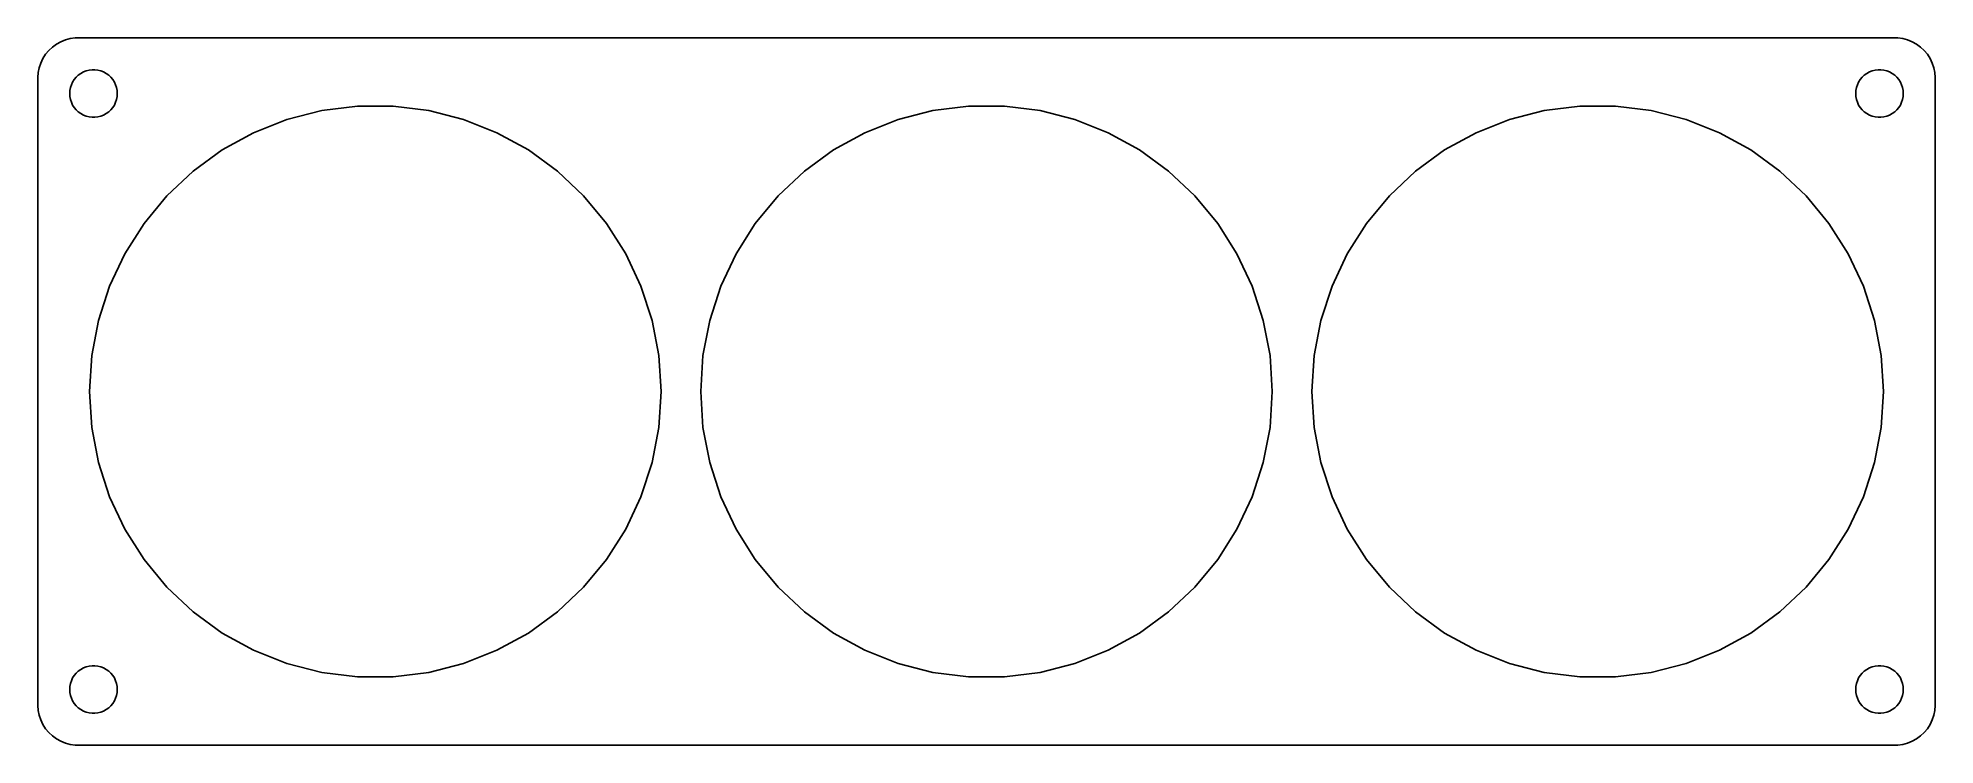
# Model space of a CAD drawing. Header units: metres. Extents: x -120 to 120, y -44 to 44.
import ezdxf

# ---------------------------------------------------------------- set-up
doc = ezdxf.new("R2010")
doc.units = ezdxf.units.M

msp = doc.modelspace()

# ---------------------------------------------------------------- linework, layer by layer
for p, q in [((-117.687, 43.3526), (-118.145, 42.9227)), ((-117.179, 43.7216), (-117.687, 43.3526)), ((-116.629, 44.0241), (-117.179, 43.7216)), ((-116.045, 44.2553), (-116.629, 44.0241)), ((-115.437, 44.4114), (-116.045, 44.2553)), ((-114.814, 44.4901), (-115.437, 44.4114)), ((114.814, 44.4901), (-114.814, 44.4901)), ((115.437, 44.4114), (114.814, 44.4901)), ((116.045, 44.2553), (115.437, 44.4114)), ((116.629, 44.0241), (116.045, 44.2553)), ((117.179, 43.7216), (116.629, 44.0241)), ((117.687, 43.3526), (117.179, 43.7216)), ((118.145, 42.9227), (117.687, 43.3526)), ((-119.343, 40.7434), (-119.461, 40.1267)), ((-119.149, 41.3406), (-119.343, 40.7434)), ((-118.882, 41.9088), (-119.149, 41.3406)), ((-118.545, 42.4389), (-118.882, 41.9088)), ((-118.145, 42.9227), (-118.545, 42.4389)), ((118.545, 42.4389), (118.145, 42.9227)), ((118.882, 41.9088), (118.545, 42.4389)), ((119.149, 41.3406), (118.882, 41.9088)), ((119.343, 40.7434), (119.149, 41.3406)), ((119.461, 40.1267), (119.343, 40.7434)), ((-119.461, 40.1267), (-119.5, 39.5)), ((-119.5, 39.5), (-119.5, -39.5)), ((-115.476, 37.876), (-115.406, 38.2461)), ((-115.406, 38.2461), (-115.289, 38.6044)), ((-115.289, 38.6044), (-115.129, 38.9453)), ((-115.129, 38.9453), (-114.927, 39.2634)), ((-114.927, 39.2634), (-114.687, 39.5536)), ((-114.687, 39.5536), (-114.412, 39.8115)), ((-114.412, 39.8115), (-114.107, 40.033)), ((-114.107, 40.033), (-113.777, 40.2145)), ((-113.777, 40.2145), (-113.427, 40.3532)), ((-113.427, 40.3532), (-113.062, 40.4469)), ((-113.062, 40.4469), (-112.688, 40.4941)), ((-112.688, 40.4941), (-112.312, 40.4941)), ((-112.312, 40.4941), (-111.938, 40.4469)), ((-111.938, 40.4469), (-111.573, 40.3532)), ((-111.573, 40.3532), (-111.223, 40.2145)), ((-111.223, 40.2145), (-110.893, 40.033)), ((-110.893, 40.033), (-110.588, 39.8115)), ((-110.588, 39.8115), (-110.313, 39.5536)), ((-110.313, 39.5536), (-110.073, 39.2634)), ((-110.073, 39.2634), (-109.871, 38.9453)), ((-109.871, 38.9453), (-109.711, 38.6044)), ((-109.711, 38.6044), (-109.594, 38.2461)), ((-109.594, 38.2461), (-109.524, 37.876)), ((109.524, 37.876), (109.594, 38.2461)), ((109.594, 38.2461), (109.711, 38.6044)), ((109.711, 38.6044), (109.871, 38.9453)), ((109.871, 38.9453), (110.073, 39.2634)), ((110.073, 39.2634), (110.313, 39.5536)), ((110.313, 39.5536), (110.588, 39.8115)), ((110.588, 39.8115), (110.893, 40.033)), ((110.893, 40.033), (111.223, 40.2145)), ((111.223, 40.2145), (111.573, 40.3532)), ((111.573, 40.3532), (111.938, 40.4469)), ((111.938, 40.4469), (112.312, 40.4941)), ((112.312, 40.4941), (112.688, 40.4941)), ((112.688, 40.4941), (113.062, 40.4469)), ((113.062, 40.4469), (113.427, 40.3532)), ((113.427, 40.3532), (113.777, 40.2145)), ((113.777, 40.2145), (114.107, 40.033)), ((114.107, 40.033), (114.412, 39.8115)), ((114.412, 39.8115), (114.687, 39.5536)), ((114.687, 39.5536), (114.927, 39.2634)), ((114.927, 39.2634), (115.129, 38.9453)), ((115.129, 38.9453), (115.289, 38.6044)), ((115.289, 38.6044), (115.406, 38.2461)), ((115.406, 38.2461), (115.476, 37.876)), ((119.5, 39.5), (119.461, 40.1267)), ((119.5, -39.5), (119.5, 39.5)), ((-115.5, 37.5), (-115.476, 37.876)), ((-115.476, 37.124), (-115.5, 37.5)), ((-115.406, 36.7539), (-115.476, 37.124)), ((-115.289, 36.3956), (-115.406, 36.7539)), ((-115.129, 36.0547), (-115.289, 36.3956)), ((-114.927, 35.7366), (-115.129, 36.0547)), ((-109.871, 36.0547), (-110.073, 35.7366)), ((-109.711, 36.3956), (-109.871, 36.0547)), ((-109.594, 36.7539), (-109.711, 36.3956)), ((-109.524, 37.124), (-109.594, 36.7539)), ((-109.524, 37.876), (-109.5, 37.5)), ((-109.5, 37.5), (-109.524, 37.124)), ((-83.7457, 35.3623), (-79.2605, 35.929)), ((-79.2605, 35.929), (-74.7395, 35.929)), ((-74.7395, 35.929), (-70.2543, 35.3623)), ((-6.74571, 35.3623), (-2.26045, 35.929)), ((-2.26045, 35.929), (2.26045, 35.929)), ((2.26045, 35.929), (6.74571, 35.3623)), ((70.2543, 35.3623), (74.7395, 35.929)), ((74.7395, 35.929), (79.2605, 35.929)), ((79.2605, 35.929), (83.7457, 35.3623)), ((109.5, 37.5), (109.524, 37.876)), ((109.524, 37.124), (109.5, 37.5)), ((109.594, 36.7539), (109.524, 37.124)), ((109.711, 36.3956), (109.594, 36.7539)), ((109.871, 36.0547), (109.711, 36.3956)), ((110.073, 35.7366), (109.871, 36.0547)), ((115.129, 36.0547), (114.927, 35.7366)), ((115.289, 36.3956), (115.129, 36.0547)), ((115.406, 36.7539), (115.289, 36.3956)), ((115.476, 37.124), (115.406, 36.7539)), ((115.476, 37.876), (115.5, 37.5)), ((115.5, 37.5), (115.476, 37.124)), ((-114.687, 35.4464), (-114.927, 35.7366)), ((-114.412, 35.1885), (-114.687, 35.4464)), ((-114.107, 34.967), (-114.412, 35.1885)), ((-113.777, 34.7855), (-114.107, 34.967)), ((-113.427, 34.6468), (-113.777, 34.7855)), ((-113.062, 34.5531), (-113.427, 34.6468)), ((-112.688, 34.5059), (-113.062, 34.5531)), ((-112.312, 34.5059), (-112.688, 34.5059)), ((-111.938, 34.5531), (-112.312, 34.5059)), ((-111.573, 34.6468), (-111.938, 34.5531)), ((-111.223, 34.7855), (-111.573, 34.6468)), ((-110.893, 34.967), (-111.223, 34.7855)), ((-110.588, 35.1885), (-110.893, 34.967)), ((-110.313, 35.4464), (-110.588, 35.1885)), ((-110.073, 35.7366), (-110.313, 35.4464)), ((-92.328, 32.5738), (-88.1246, 34.238)), ((-88.1246, 34.238), (-83.7457, 35.3623)), ((-70.2543, 35.3623), (-65.8754, 34.238)), ((-65.8754, 34.238), (-61.6719, 32.5738)), ((-15.328, 32.5738), (-11.1246, 34.238)), ((-11.1246, 34.238), (-6.74571, 35.3623)), ((6.74571, 35.3623), (11.1246, 34.238)), ((11.1246, 34.238), (15.328, 32.5738)), ((61.6719, 32.5738), (65.8754, 34.238)), ((65.8754, 34.238), (70.2543, 35.3623)), ((83.7457, 35.3623), (88.1246, 34.238)), ((88.1246, 34.238), (92.328, 32.5738)), ((110.313, 35.4464), (110.073, 35.7366)), ((110.588, 35.1885), (110.313, 35.4464)), ((110.893, 34.967), (110.588, 35.1885)), ((111.223, 34.7855), (110.893, 34.967)), ((111.573, 34.6468), (111.223, 34.7855)), ((111.938, 34.5531), (111.573, 34.6468)), ((112.312, 34.5059), (111.938, 34.5531)), ((112.688, 34.5059), (112.312, 34.5059)), ((113.062, 34.5531), (112.688, 34.5059)), ((113.427, 34.6468), (113.062, 34.5531)), ((113.777, 34.7855), (113.427, 34.6468)), ((114.107, 34.967), (113.777, 34.7855)), ((114.412, 35.1885), (114.107, 34.967)), ((114.687, 35.4464), (114.412, 35.1885)), ((114.927, 35.7366), (114.687, 35.4464)), ((-96.2898, 30.3958), (-92.328, 32.5738)), ((-61.6719, 32.5738), (-57.7102, 30.3958)), ((-19.2898, 30.3958), (-15.328, 32.5738)), ((15.328, 32.5738), (19.2898, 30.3958)), ((57.7102, 30.3958), (61.6719, 32.5738)), ((92.328, 32.5738), (96.2898, 30.3958)), ((-99.9473, 27.7385), (-96.2898, 30.3958)), ((-57.7102, 30.3958), (-54.0527, 27.7385)), ((-22.9473, 27.7385), (-19.2898, 30.3958)), ((19.2898, 30.3958), (22.9473, 27.7385)), ((54.0527, 27.7385), (57.7102, 30.3958)), ((96.2898, 30.3958), (99.9473, 27.7385)), ((-103.243, 24.6437), (-99.9473, 27.7385)), ((-54.0527, 27.7385), (-50.7571, 24.6437)), ((-26.2429, 24.6437), (-22.9473, 27.7385)), ((22.9473, 27.7385), (26.2429, 24.6437)), ((50.7571, 24.6437), (54.0527, 27.7385)), ((99.9473, 27.7385), (103.243, 24.6437)), ((-106.125, 21.1603), (-103.243, 24.6437)), ((-50.7571, 24.6437), (-47.8754, 21.1603)), ((-29.1246, 21.1603), (-26.2429, 24.6437)), ((26.2429, 24.6437), (29.1246, 21.1603)), ((47.8754, 21.1603), (50.7571, 24.6437)), ((103.243, 24.6437), (106.125, 21.1603)), ((-108.547, 17.3431), (-106.125, 21.1603)), ((-47.8754, 21.1603), (-45.453, 17.3431)), ((-31.547, 17.3431), (-29.1246, 21.1603)), ((29.1246, 21.1603), (31.547, 17.3431)), ((45.453, 17.3431), (47.8754, 21.1603)), ((106.125, 21.1603), (108.547, 17.3431)), ((-110.472, 13.2525), (-108.547, 17.3431)), ((-45.453, 17.3431), (-43.528, 13.2525)), ((-33.472, 13.2525), (-31.547, 17.3431)), ((31.547, 17.3431), (33.472, 13.2525)), ((43.528, 13.2525), (45.453, 17.3431)), ((108.547, 17.3431), (110.472, 13.2525)), ((-111.869, 8.95284), (-110.472, 13.2525)), ((-43.528, 13.2525), (-42.131, 8.95284)), ((-34.869, 8.95284), (-33.472, 13.2525)), ((33.472, 13.2525), (34.869, 8.95284)), ((42.131, 8.95284), (43.528, 13.2525)), ((110.472, 13.2525), (111.869, 8.95284)), ((-112.716, 4.51199), (-111.869, 8.95284)), ((-42.131, 8.95284), (-41.2839, 4.51199)), ((-35.7161, 4.51199), (-34.869, 8.95284)), ((34.869, 8.95284), (35.7161, 4.51199)), ((41.2839, 4.51199), (42.131, 8.95284)), ((111.869, 8.95284), (112.716, 4.51199)), ((-113, 0), (-112.716, 4.51199)), ((-41.2839, 4.51199), (-41, 0)), ((-36, 0), (-35.7161, 4.51199)), ((35.7161, 4.51199), (36, 0)), ((41, 0), (41.2839, 4.51199)), ((112.716, 4.51199), (113, 0)), ((-112.716, -4.51199), (-113, 0)), ((-41, 0), (-41.2839, -4.51199)), ((-35.7161, -4.51199), (-36, 0)), ((36, 0), (35.7161, -4.51199)), ((41.2839, -4.51199), (41, 0)), ((113, 0), (112.716, -4.51199)), ((-111.869, -8.95284), (-112.716, -4.51199)), ((-41.2839, -4.51199), (-42.131, -8.95284)), ((-34.869, -8.95284), (-35.7161, -4.51199)), ((35.7161, -4.51199), (34.869, -8.95284)), ((42.131, -8.95284), (41.2839, -4.51199)), ((112.716, -4.51199), (111.869, -8.95284)), ((-110.472, -13.2525), (-111.869, -8.95284)), ((-42.131, -8.95284), (-43.528, -13.2525)), ((-33.472, -13.2525), (-34.869, -8.95284)), ((34.869, -8.95284), (33.472, -13.2525)), ((43.528, -13.2525), (42.131, -8.95284)), ((111.869, -8.95284), (110.472, -13.2525)), ((-108.547, -17.3431), (-110.472, -13.2525)), ((-43.528, -13.2525), (-45.453, -17.3431)), ((-31.547, -17.3431), (-33.472, -13.2525)), ((33.472, -13.2525), (31.547, -17.3431)), ((45.453, -17.3431), (43.528, -13.2525)), ((110.472, -13.2525), (108.547, -17.3431)), ((-106.125, -21.1603), (-108.547, -17.3431)), ((-45.453, -17.3431), (-47.8754, -21.1603)), ((-29.1246, -21.1603), (-31.547, -17.3431)), ((31.547, -17.3431), (29.1246, -21.1603)), ((47.8754, -21.1603), (45.453, -17.3431)), ((108.547, -17.3431), (106.125, -21.1603)), ((-103.243, -24.6437), (-106.125, -21.1603)), ((-47.8754, -21.1603), (-50.7571, -24.6437)), ((-26.2429, -24.6437), (-29.1246, -21.1603)), ((29.1246, -21.1603), (26.2429, -24.6437)), ((50.7571, -24.6437), (47.8754, -21.1603)), ((106.125, -21.1603), (103.243, -24.6437)), ((-99.9473, -27.7385), (-103.243, -24.6437)), ((-50.7571, -24.6437), (-54.0527, -27.7385)), ((-22.9473, -27.7385), (-26.2429, -24.6437)), ((26.2429, -24.6437), (22.9473, -27.7385)), ((54.0527, -27.7385), (50.7571, -24.6437)), ((103.243, -24.6437), (99.9473, -27.7385)), ((-96.2898, -30.3958), (-99.9473, -27.7385)), ((-54.0527, -27.7385), (-57.7102, -30.3958)), ((-19.2898, -30.3958), (-22.9473, -27.7385)), ((22.9473, -27.7385), (19.2898, -30.3958)), ((57.7102, -30.3958), (54.0527, -27.7385)), ((99.9473, -27.7385), (96.2898, -30.3958)), ((-92.328, -32.5738), (-96.2898, -30.3958)), ((-57.7102, -30.3958), (-61.6719, -32.5738)), ((-15.328, -32.5738), (-19.2898, -30.3958)), ((19.2898, -30.3958), (15.328, -32.5738)), ((61.6719, -32.5738), (57.7102, -30.3958)), ((96.2898, -30.3958), (92.328, -32.5738)), ((-88.1246, -34.238), (-92.328, -32.5738)), ((-61.6719, -32.5738), (-65.8754, -34.238)), ((-11.1246, -34.238), (-15.328, -32.5738)), ((15.328, -32.5738), (11.1246, -34.238)), ((65.8754, -34.238), (61.6719, -32.5738)), ((92.328, -32.5738), (88.1246, -34.238)), ((-115.129, -36.0547), (-114.927, -35.7366)), ((-114.927, -35.7366), (-114.687, -35.4464)), ((-114.687, -35.4464), (-114.412, -35.1885)), ((-114.412, -35.1885), (-114.107, -34.967)), ((-114.107, -34.967), (-113.777, -34.7855)), ((-113.777, -34.7855), (-113.427, -34.6468)), ((-113.427, -34.6468), (-113.062, -34.5531)), ((-113.062, -34.5531), (-112.688, -34.5059)), ((-112.688, -34.5059), (-112.312, -34.5059)), ((-112.312, -34.5059), (-111.938, -34.5531)), ((-111.938, -34.5531), (-111.573, -34.6468)), ((-111.573, -34.6468), (-111.223, -34.7855)), ((-111.223, -34.7855), (-110.893, -34.967)), ((-110.893, -34.967), (-110.588, -35.1885)), ((-110.588, -35.1885), (-110.313, -35.4464)), ((-110.313, -35.4464), (-110.073, -35.7366)), ((-110.073, -35.7366), (-109.871, -36.0547)), ((-83.7457, -35.3623), (-88.1246, -34.238)), ((-79.2605, -35.929), (-83.7457, -35.3623)), ((-70.2543, -35.3623), (-74.7395, -35.929)), ((-65.8754, -34.238), (-70.2543, -35.3623)), ((-6.74571, -35.3623), (-11.1246, -34.238)), ((-2.26045, -35.929), (-6.74571, -35.3623)), ((6.74571, -35.3623), (2.26045, -35.929)), ((11.1246, -34.238), (6.74571, -35.3623)), ((70.2543, -35.3623), (65.8754, -34.238)), ((74.7395, -35.929), (70.2543, -35.3623)), ((83.7457, -35.3623), (79.2605, -35.929)), ((88.1246, -34.238), (83.7457, -35.3623)), ((109.871, -36.0547), (110.073, -35.7366)), ((110.073, -35.7366), (110.313, -35.4464)), ((110.313, -35.4464), (110.588, -35.1885)), ((110.588, -35.1885), (110.893, -34.967)), ((110.893, -34.967), (111.223, -34.7855)), ((111.223, -34.7855), (111.573, -34.6468)), ((111.573, -34.6468), (111.938, -34.5531)), ((111.938, -34.5531), (112.312, -34.5059)), ((112.312, -34.5059), (112.688, -34.5059)), ((112.688, -34.5059), (113.062, -34.5531)), ((113.062, -34.5531), (113.427, -34.6468)), ((113.427, -34.6468), (113.777, -34.7855)), ((113.777, -34.7855), (114.107, -34.967)), ((114.107, -34.967), (114.412, -35.1885)), ((114.412, -35.1885), (114.687, -35.4464)), ((114.687, -35.4464), (114.927, -35.7366)), ((114.927, -35.7366), (115.129, -36.0547)), ((-115.5, -37.5), (-115.476, -37.124)), ((-115.476, -37.876), (-115.5, -37.5)), ((-115.476, -37.124), (-115.406, -36.7539)), ((-115.406, -38.2461), (-115.476, -37.876)), ((-115.406, -36.7539), (-115.289, -36.3956)), ((-115.289, -36.3956), (-115.129, -36.0547)), ((-109.871, -36.0547), (-109.711, -36.3956)), ((-109.711, -36.3956), (-109.594, -36.7539)), ((-109.594, -36.7539), (-109.524, -37.124)), ((-109.524, -37.876), (-109.594, -38.2461)), ((-109.524, -37.124), (-109.5, -37.5)), ((-109.5, -37.5), (-109.524, -37.876)), ((-74.7395, -35.929), (-79.2605, -35.929)), ((2.26045, -35.929), (-2.26045, -35.929)), ((79.2605, -35.929), (74.7395, -35.929)), ((109.5, -37.5), (109.524, -37.124)), ((109.524, -37.876), (109.5, -37.5)), ((109.524, -37.124), (109.594, -36.7539)), ((109.594, -38.2461), (109.524, -37.876)), ((109.594, -36.7539), (109.711, -36.3956)), ((109.711, -36.3956), (109.871, -36.0547)), ((115.129, -36.0547), (115.289, -36.3956)), ((115.289, -36.3956), (115.406, -36.7539)), ((115.406, -36.7539), (115.476, -37.124)), ((115.476, -37.876), (115.406, -38.2461)), ((115.476, -37.124), (115.5, -37.5)), ((115.5, -37.5), (115.476, -37.876)), ((-119.5, -39.5), (-119.461, -40.1267)), ((-119.461, -40.1267), (-119.343, -40.7434)), ((-115.289, -38.6044), (-115.406, -38.2461)), ((-115.129, -38.9453), (-115.289, -38.6044)), ((-114.927, -39.2634), (-115.129, -38.9453)), ((-114.687, -39.5536), (-114.927, -39.2634)), ((-114.412, -39.8115), (-114.687, -39.5536)), ((-114.107, -40.033), (-114.412, -39.8115)), ((-113.777, -40.2145), (-114.107, -40.033)), ((-113.427, -40.3532), (-113.777, -40.2145)), ((-113.062, -40.4469), (-113.427, -40.3532)), ((-112.688, -40.4941), (-113.062, -40.4469)), ((-112.312, -40.4941), (-112.688, -40.4941)), ((-111.938, -40.4469), (-112.312, -40.4941)), ((-111.573, -40.3532), (-111.938, -40.4469)), ((-111.223, -40.2145), (-111.573, -40.3532)), ((-110.893, -40.033), (-111.223, -40.2145)), ((-110.588, -39.8115), (-110.893, -40.033)), ((-110.313, -39.5536), (-110.588, -39.8115)), ((-110.073, -39.2634), (-110.313, -39.5536)), ((-109.871, -38.9453), (-110.073, -39.2634)), ((-109.711, -38.6044), (-109.871, -38.9453)), ((-109.594, -38.2461), (-109.711, -38.6044)), ((109.711, -38.6044), (109.594, -38.2461)), ((109.871, -38.9453), (109.711, -38.6044)), ((110.073, -39.2634), (109.871, -38.9453)), ((110.313, -39.5536), (110.073, -39.2634)), ((110.588, -39.8115), (110.313, -39.5536)), ((110.893, -40.033), (110.588, -39.8115)), ((111.223, -40.2145), (110.893, -40.033)), ((111.573, -40.3532), (111.223, -40.2145)), ((111.938, -40.4469), (111.573, -40.3532)), ((112.312, -40.4941), (111.938, -40.4469)), ((112.688, -40.4941), (112.312, -40.4941)), ((113.062, -40.4469), (112.688, -40.4941)), ((113.427, -40.3532), (113.062, -40.4469)), ((113.777, -40.2145), (113.427, -40.3532)), ((114.107, -40.033), (113.777, -40.2145)), ((114.412, -39.8115), (114.107, -40.033)), ((114.687, -39.5536), (114.412, -39.8115)), ((114.927, -39.2634), (114.687, -39.5536)), ((115.129, -38.9453), (114.927, -39.2634)), ((115.289, -38.6044), (115.129, -38.9453)), ((115.406, -38.2461), (115.289, -38.6044)), ((119.343, -40.7434), (119.461, -40.1267)), ((119.461, -40.1267), (119.5, -39.5)), ((-119.343, -40.7434), (-119.149, -41.3406)), ((-119.149, -41.3406), (-118.882, -41.9088)), ((-118.882, -41.9088), (-118.545, -42.4389)), ((-118.545, -42.4389), (-118.145, -42.9227)), ((-118.145, -42.9227), (-117.687, -43.3526)), ((117.687, -43.3526), (118.145, -42.9227)), ((118.145, -42.9227), (118.545, -42.4389)), ((118.545, -42.4389), (118.882, -41.9088)), ((118.882, -41.9088), (119.149, -41.3406)), ((119.149, -41.3406), (119.343, -40.7434)), ((-117.687, -43.3526), (-117.179, -43.7216)), ((-117.179, -43.7216), (-116.629, -44.0241)), ((-116.629, -44.0241), (-116.045, -44.2553)), ((-116.045, -44.2553), (-115.437, -44.4114)), ((-115.437, -44.4114), (-114.814, -44.4901)), ((-114.814, -44.4901), (114.814, -44.4901)), ((114.814, -44.4901), (115.437, -44.4114)), ((115.437, -44.4114), (116.045, -44.2553)), ((116.045, -44.2553), (116.629, -44.0241)), ((116.629, -44.0241), (117.179, -43.7216)), ((117.179, -43.7216), (117.687, -43.3526))]:
    msp.add_line(p, q)

doc.saveas('drawing.dxf')
